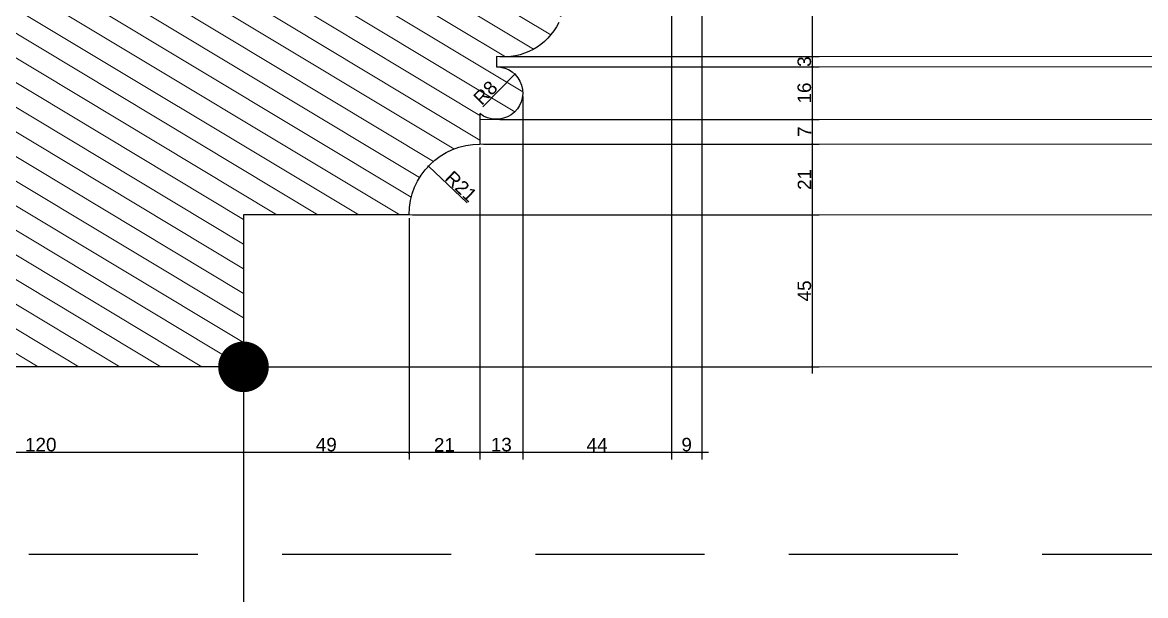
# Model space of a CAD drawing. Header units: inches. Extents: x 230831 to 416194, y 441295 to 526666.
# Drawn here: x 236159.6 to 236492, y 452349.4 to 452519.2 of the extents above; entities that cross this region are included whole.
import ezdxf

# ---------------------------------------------------------------- set-up
doc = ezdxf.new("R2010")
doc.units = ezdxf.units.IN
doc.header["$MEASUREMENT"] = 0
doc.linetypes.add('HIDDEN', pattern=[0.375, 0.25, -0.125])
for name, color, linetype in [('A-DIMESNION-1', 7, 'Continuous'), ('CQ Grg Gypsum', 41, 'Continuous'), ('CQ section wall', 3, 'Continuous'), ('CQ SPOT DETAIL DIMENSION', 9, 'Continuous'), ('CQ spot detail elevation', 1, 'Continuous'), ('DETAIL', 1, 'Continuous'), ('xref grd floor$2$CQ Wall hatch_CHB', 8, 'Continuous')]:
    doc.layers.add(name, color=color, linetype=linetype)
doc.layers.add('CQ gypsum 2', color=42, linetype='Continuous', lineweight=0)
doc.layers.add('CQ Gypsum Hatch', color=8, linetype='Continuous', lineweight=20)
doc.styles.get("Standard").update_dxf_attribs({"font": 'arial.ttf'})
doc.dimstyles.new('chester 15', dxfattribs={"dimscale": 0.15, "dimtxt": 150, "dimasz": 100, "dimexe": 100, "dimexo": 0, "dimgap": 80, "dimtad": 1, "dimdec": 0, "dimzin": 0, "dimdsep": 46, "dimtxsty": 'Standard', "dimblk": 'DOT', "dimcen": 100, "dimclrd": 1, "dimclre": 1, "dimclrt": 3, "dimadec": 0, "dimazin": 0, "dimtfac": 1, "dimtdec": 0, "dimtofl": 0, "dimtmove": 0, "dimatfit": 3, "dimfxl": 1, "dimtolj": 1, "dimtzin": 0, "dimlwd": -1, "dimarcsym": 0})
doc.dimstyles.new('chester 25', dxfattribs={"dimscale": 0.25, "dimtxt": 150, "dimasz": 100, "dimexe": 10, "dimexo": 20, "dimgap": 80, "dimtad": 1, "dimdec": 0, "dimzin": 0, "dimdsep": 46, "dimtxsty": 'Standard', "dimblk": 'DOT', "dimcen": 50, "dimclrd": 1, "dimclre": 1, "dimclrt": 3, "dimadec": 0, "dimazin": 0, "dimtfac": 1, "dimtdec": 0, "dimtofl": 0, "dimtmove": 0, "dimatfit": 3, "dimfxl": 1, "dimtolj": 1, "dimtzin": 0, "dimlwd": -1, "dimarcsym": 0})
doc.dimstyles.new('CQ Anno', dxfattribs={"dimscale": 40, "dimtxt": 2.2, "dimasz": 200, "dimexe": 1, "dimexo": 0.5, "dimgap": 0.5, "dimtad": 1, "dimrnd": 1, "dimdsep": 46, "dimtxsty": 'Standard', "dimblk": 'DOTSMALL', "dimcen": 0.0025, "dimdle": 0.5, "dimclrd": 8, "dimclre": 8, "dimclrt": 53, "dimazin": 2, "dimtfac": 1, "dimtix": 1, "dimtmove": 1, "dimatfit": 0, "dimfxl": 50, "dimtolj": 1, "dimtzin": 0, "dimlwd": -1, "dimarcsym": 1})

# ---------------------------------------------------------------- blocks, each defined once
blk = doc.blocks.new('SECTION A AND B')
at = {"layer": 'xref grd floor$2$CQ Wall hatch_CHB', "extrusion": (2.772420434295382e-08, -3.397086406510971e-09, 0.9999999999999997)}
h = blk.add_hatch(dxfattribs=at)
h.set_pattern_fill('AR-CONC', color=256, scale=10, angle=-13.97142328298568, style=0)
h.set_pattern_definition([(36.02857671701432, (-1.13686837721616e-13, 0), (68.08902030313811, -23.40695012282138), [7.5, -82.5]), (341.0285767170143, (-1.13686837721616e-13, 0), (4.696115536243854, 76.34393155101377), [6, -66]), (86.48002117701432, (5.674084953584043, -1.950579099106383), (72.78513543292053, 52.93698073081792), [6.374019199999999, -70.1142112]), (32.21277671701431, (4.828758459330061, 19.4083253203734), (99.57057156855136, -41.82951326026698), [11.25, -123.75]), (82.66421220701432, (13.12630211951353, 15.92253007405429), (114.2200327004979, 71.963769638355), [9.5610342, -105.171376]), (337.2127407070143, (4.828758459330061, 19.4083253203734), (114.2200326282029, 71.96376960434766), [9, -99.0000001]), (7.028576717014317, (13.3257315046842, 12.14186476061497), (48.20408439676903, -53.482391937558), [7.5, -82.5]), (312.0285767170143, (13.3257315046842, 12.14186476061497), (41.11958765836167, 64.49518506525843), [6, -66]), (57.48002145701431, (17.34273850980571, 7.684998795658815), (89.32367130771905, 11.0127931513372), [6.374019000000001, -70.1142112]), (23.52857671701431, (-1.13686837721616e-13, 0), (9.217332202968066, 32.01097604041664), [0, -65.19999999999999, 0, -67, 0, -66.25]), (353.5285767170143, (-1.13686837721616e-13, 0), (35.05129027384105, 31.92285780031193), [0, -38.2, 0, -63.7, 0, -25.25]), (313.5285767170143, (-21.64028273221652, 5.384065682153131), (51.25843738430945, -15.07725946313946), [0, -25, 0, -78, 0, -103.5]), (303.5285767170143, (-31.34444539240314, 7.798444911818211), (59.01024838598841, -4.365975426402727), [0, -32.5, 0, -51.8, 0, -73.5])])
h.paths.add_polyline_path([(234206.6824561684, 453817.1762365347), (234206.6824561684, 453567.1762365348), (236854.1733847183, 453567.1762365348), (236854.1733847183, 453817.1762365348)])
h.paths.add_polyline_path([(234206.6824561684, 449317.1762365348), (234206.6824561684, 449117.1762365348), (236854.1733847183, 449117.1762365348), (236854.1733847183, 449317.1762365348)])
h = blk.add_hatch(dxfattribs=at)
h.set_pattern_fill('ANSI31,_O', color=8, scale=150, angle=76.02857671701435)
h.set_pattern_definition([(121.0285767170143, (-1.13686837721616e-13, 0), (-16.06706840326394, -9.664978682068453), [])])
h.paths.add_polyline_path([(234504.1733847185, 453567.1762365348), (234404.1738281932, 453567.1762365348), (234404.1738281934, 452067.1762365347), (234504.1733847184, 452067.1185752425)])
h.paths.add_polyline_path([(236754.1732899436, 453567.1762365348), (236754.1732899436, 449317.1762365348), (236854.1733847183, 449317.1762365348), (236854.1733847183, 453567.1762365348)])
blk = doc.blocks.new('_Dot')
at = {"color": 0, "linetype": 'ByBlock', "lineweight": -2}
blk.add_line((-0.5, 0), (-1, 0), dxfattribs=at)
at = {"color": 0, "linetype": 'ByBlock', "const_width": 0.5}
blk.add_lwpolyline([(-0.25, 0, 1), (0.25, 0, 1)], format="xyb", close=True, dxfattribs=at)
blk = doc.blocks.new('*D219')
at = {"layer": 'A-DIMESNION-1', "color": 1, "lineweight": -2, "ltscale": 0.05, "transparency": 16777216}
for p, q in [((236321.5089353906, 452850.2154060968), (233364.0999054055, 452850.2154060968)), ((234831.8532837918, 449417.1538911526), (233364.0999054055, 449417.1538911526))]:
    blk.add_line(p, q, dxfattribs=at)
at = {"layer": 'A-DIMESNION-1', "color": 1, "ltscale": 0.05, "transparency": 16777216}
blk.add_line((233366.5999054055, 452825.2154060968), (233366.5999054055, 449442.1538911526), dxfattribs=at)
at = {"layer": 'Defpoints', "color": 0, "linetype": 'Continuous', "ltscale": 0.05, "transparency": 16777216}
for p in [(236326.5089353906, 452850.2154060968, 0.0002310137692535668), (233366.5999054055, 449417.1538911526), (234836.8532837918, 449417.1538911525, -2.213903546725328e-07)]:
    blk.add_point(p, dxfattribs=at)
at = {"layer": 'A-DIMESNION-1', "color": 1, "linetype": 'Continuous', "ltscale": 0.05, "transparency": 16777216, "xscale": 25, "yscale": 25, "zscale": 25}
for p, rotation in [((233366.5999054055, 452850.2154060968), 90), ((233366.5999054055, 449417.1538911526), 270)]:
    blk.add_blockref('_Dot', p, dxfattribs=dict(at, rotation=rotation))
at = {"layer": 'A-DIMESNION-1', "color": 3, "linetype": 'Continuous', "ltscale": 0.05, "transparency": 16777216, "insert": (233327.4406284614, 451133.6846486247), "char_height": 37.5, "attachment_point": 5, "rotation": 90.00000000000001}
blk.add_mtext('\\A1;3433', dxfattribs=at)
blk = doc.blocks.new('section ceiling a and b')
at = {"layer": 'CQ Gypsum Hatch', "extrusion": (2.772420434295382e-08, 3.39708640651097e-09, 0.9999999999999997)}
h = blk.add_hatch(dxfattribs=at)
h.set_pattern_fill('ANSI31', color=256, scale=50, angle=166.0285767170143, style=0)
h.set_pattern_definition([(211.0285767170143, (-1582.028212792153, -743.9962909689057), (3.221659560689484, -5.355689467754646), [])])
edge = h.paths.add_edge_path()
edge.add_line((156317.0404743176, 36696.44544566661), (156920.8086084217, 36696.44509396958))
edge.add_arc((156920.8086084217, 36546.44509396928), 150.0000000003056, 5.6274984672199935e-12, 90, ccw=False)
edge.add_line((157070.8086084221, 36546.44509396929), (157070.8086084221, 36371.44509396749))
edge.add_line((157070.8086084221, 36371.44509396749), (156982.3086084216, 36371.44509396749))
edge.add_line((156982.3086084216, 36371.44509396749), (156925.7022465109, 36446.44509396749))
edge.add_line((156925.7022465109, 36446.44509396749), (156886.6303951438, 36446.44509396935))
edge.add_line((156886.6303951438, 36446.44509396935), (156886.6303951438, 36423.94509396754))
edge.add_line((156886.6303951438, 36423.94509396754), (156895.6303951435, 36423.94509396749))
edge.add_line((156895.6303951435, 36423.94509396749), (156895.6303951439, 36416.44509396776))
edge.add_arc((156896.5189341682, 36388.50896893237), 27.95025194145004, 29.519025342495297, 91.82174081782051, ccw=False)
edge.add_arc((156888.3789596119, 36386.86859174967), 35.93479783933154, 6.527251485476995, 25.39668080828028, ccw=False)
edge.add_arc((156592.7877927036, 36352.80523850317), 333.4821784867488, 4.751447809732724, 6.568657368015124, ccw=False)
edge.add_arc((156978.2850813332, 36386.16965127675), 53.47024035951061, 186.1635720968003, 202.8448179774395)
edge.add_arc((156945.3045167858, 36373.27808013645), 18.09530210408352, 205.7714928762176, 276.830970200255)
edge.add_line((156947.4567843333, 36355.31123003294), (156947.4567843332, 36352.31123003318))
edge.add_arc((156947.4567843332, 36344.51172138484), 7.799508648342453, 89.99999999957241, 308.4673023863901)
edge.add_line((156952.3086084214, 36338.40499245905), (156952.3086084213, 36329.4049924594))
edge.add_arc((156952.3086084212, 36308.40499245924), 21.00000000016007, -1.986109054996632e-10, 89.99999999976183, ccw=False)
edge.add_line((156973.3086084214, 36308.40499245917), (157022.3086084214, 36308.40499245917))
edge.add_line((157022.3086084214, 36308.40499245917), (157022.3086084214, 36263.40585075942))
edge.add_line((157022.3086084214, 36263.40585075942), (157142.3166730269, 36263.40591214225))
edge.add_line((157142.3166730269, 36263.40591214225), (157142.3166615469, 36283.40592362208))
edge.add_line((157142.3166615469, 36283.40592362208), (157162.3166229082, 36283.40592362208))
edge.add_line((157162.3166229082, 36283.40592362208), (157162.3166135021, 36308.40594055335))
edge.add_line((157162.3166135021, 36308.40594055335), (157095.8086148447, 36308.40593810467))
edge.add_line((157095.8086148447, 36308.40593810467), (157095.8086084217, 36546.44509396958))
edge.add_arc((156920.8086084217, 36546.44509396954), 175.0000000000291, 1.429308559572743e-11, 90.00000000001907)
edge.add_line((156920.8086084216, 36721.44509396958), (156317.0404743176, 36721.44549065561))
edge.add_line((156317.0404743176, 36721.44549065561), (156143.8245845959, 36721.44549030095))
edge.add_arc((156143.8245845962, 36546.44549030096), 174.9999999999854, 90.00000000008575, 180.000000000081)
edge.add_line((155968.8245845962, 36546.44549030071), (155968.8245781733, 36308.40633443603))
edge.add_line((155968.8245781733, 36308.40633443603), (155902.3165795159, 36308.40633688471))
edge.add_line((155902.3165795159, 36308.40633688471), (155902.3165701095, 36283.4063199535))
edge.add_line((155902.3165701095, 36283.4063199535), (155967.3165314708, 36283.40629412411))
edge.add_line((155967.3165314708, 36283.40629412411), (155967.3165199911, 36263.40628264433))
edge.add_line((155967.3165199911, 36263.40628264433), (156042.3245845964, 36263.40624709084))
edge.add_line((156042.3245845964, 36263.40624709084), (156042.3245845966, 36308.40538879053))
edge.add_line((156042.3245845966, 36308.40538879053), (156091.3245845966, 36308.40538879076))
edge.add_arc((156112.3245845965, 36308.40538879063), 20.99999999991269, 89.99999999968242, 179.9999999996427, ccw=False)
edge.add_line((156112.3245845966, 36329.40538879053), (156112.3245845963, 36338.40538879074))
edge.add_arc((156117.1764086845, 36344.51211771623), 7.799508648130567, 231.5326976120793, 449.9999999987172)
edge.add_line((156117.1764086846, 36352.31162636436), (156117.1764086848, 36355.31162636453))
edge.add_arc((156119.3286762316, 36373.278476469), 18.09530210495172, 263.1690298025771, 334.2285071265885)
edge.add_arc((156086.3481117089, 36386.17004760171), 53.47024033470178, 337.155182020676, 353.8364279013091)
edge.add_arc((156471.8454003887, 36352.80563482564), 333.4821785618601, 173.4313426324718, 175.2485521907542, ccw=False)
edge.add_arc((156176.2542334163, 36386.86898807808), 35.93479784997965, 154.6033191939369, 173.472748516723, ccw=False)
edge.add_arc((156168.1142588494, 36388.50936526362), 27.95025194138269, 88.17825918098032, 150.4809746563083, ccw=False)
edge.add_line((156169.0027978742, 36416.44549029891), (156169.0027978742, 36423.94549029891))
edge.add_line((156169.0027978742, 36423.94549029891), (156178.0027978742, 36423.94549029891))
edge.add_line((156178.0027978742, 36423.94549029891), (156178.0027978742, 36446.44549030071))
edge.add_line((156178.0027978742, 36446.44549030071), (156138.9309465071, 36446.44549029885))
edge.add_line((156138.9309465071, 36446.44549029885), (156082.3245845966, 36371.44549029885))
edge.add_line((156082.3245845966, 36371.44549029885), (155993.8245845959, 36371.44549029885))
edge.add_line((155993.8245845959, 36371.44549029885), (155993.8245845959, 36546.44549030095))
edge.add_arc((156143.8245845959, 36546.4454903007), 150.0000000000291, 89.99999999991098, 179.9999999999055, ccw=False)
edge.add_line((156143.8245845962, 36696.44549030071), (156317.0404743176, 36696.44544566661))
at = {"layer": 'CQ Grg Gypsum'}
for p, q in [((156947.4567843334, 36355.311230033, -1.466518336013314e-07), (156947.4567843334, 36352.31123003305, -1.466518335995967e-07)), ((156952.3086084214, 36338.40499245911, -1.466518335995967e-07), (156952.3086084214, 36329.40499245923, -1.466518335961273e-07)), ((156973.3086084214, 36308.40499245923, -1.466518335995967e-07), (157022.3086084214, 36308.40499245923, -1.46651833597862e-07)), ((157022.3086084214, 36308.40499245923, -1.46651833597862e-07), (157022.3086084214, 36263.40585075947, -1.46651833597862e-07)), ((157022.3086084214, 36263.40585075947, -1.46651833597862e-07), (157142.3166730269, 36263.40591214231, -1.466518335995967e-07))]:
    blk.add_line(p, q, dxfattribs=at)
for centre, radius, start, end in [((156945.3045167855, 36373.2780801364, -1.466518336013314e-07), 18.09530210375607, 205.7714928763197, 276.8309702003622), ((156947.4567843332, 36344.51172138506, -1.466518336013314e-07), 7.799508648182383, 90, 308.4673023867924), ((156952.3086084213, 36308.40499245946, -1.466518335943925e-07), 21, 0, 90)]:
    blk.add_arc(centre, radius, start, end, dxfattribs=at)
blk = doc.blocks.new('*D223')
at = {"layer": 'CQ SPOT DETAIL DIMENSION', "color": 1, "lineweight": -2, "transparency": 16777216}
for p, q in [((236676.8974116587, 452850.2153863771), (236501.8640906159, 452850.2153863771)), ((236676.8974116587, 449417.1762365348), (236501.8640906159, 449417.1762365348))]:
    blk.add_line(p, q, dxfattribs=at)
at = {"layer": 'CQ SPOT DETAIL DIMENSION', "color": 1, "transparency": 16777216}
blk.add_line((236516.8640906159, 452835.2153863771), (236516.8640906159, 449432.1762365348), dxfattribs=at)
at = {"layer": 'Defpoints', "color": 0, "transparency": 16777216}
for p in [(236676.8974116587, 452850.2153863771, 0.001669800029005759), (236516.8640906159, 449417.1762365348), (236676.8974116587, 449417.1762365348, 0.0003058239064341328)]:
    blk.add_point(p, dxfattribs=at)
at = {"layer": 'CQ SPOT DETAIL DIMENSION', "color": 1, "transparency": 16777216, "xscale": 15, "yscale": 15, "zscale": 15}
for p, rotation in [((236516.8640906159, 452850.2153863771), 90), ((236516.8640906159, 449417.1762365348), 270)]:
    blk.add_blockref('_Dot', p, dxfattribs=dict(at, rotation=rotation))
at = {"layer": 'CQ SPOT DETAIL DIMENSION', "color": 3, "transparency": 16777216, "insert": (236493.3685244494, 451133.6958114561), "char_height": 22.5, "attachment_point": 5, "rotation": 90}
blk.add_mtext('\\A1;3433', dxfattribs=at)
blk = doc.blocks.new('*D222')
at = {"layer": 'CQ SPOT DETAIL DIMENSION', "color": 1, "lineweight": -2, "transparency": 16777216}
for p, q in [((236225.0089353908, 452417.1761628865), (236240.0089353923, 452417.1761628865)), ((236225.0089353909, 449417.1762365347), (236240.0089353923, 449417.1762365347))]:
    blk.add_line(p, q, dxfattribs=at)
at = {"layer": 'CQ SPOT DETAIL DIMENSION', "color": 1, "transparency": 16777216}
blk.add_line((236225.0089353923, 452402.1761628865), (236225.0089353923, 449432.1762365347), dxfattribs=at)
at = {"layer": 'Defpoints', "color": 0, "transparency": 16777216}
for p in [(236225.0089353908, 452417.1761628865, 0.001304594176956366), (236225.0089353909, 449417.1762365347, 0.000318352154890459), (236225.0089353923, 449417.1762365347)]:
    blk.add_point(p, dxfattribs=at)
at = {"layer": 'CQ SPOT DETAIL DIMENSION', "color": 1, "transparency": 16777216, "xscale": 15, "yscale": 15, "zscale": 15}
for p, rotation in [((236225.0089353923, 452417.1761628865), 90), ((236225.0089353923, 449417.1762365347), 270)]:
    blk.add_blockref('_Dot', p, dxfattribs=dict(at, rotation=rotation))
at = {"layer": 'CQ SPOT DETAIL DIMENSION', "color": 3, "transparency": 16777216, "insert": (236201.5133692258, 450917.1761997107), "char_height": 22.5, "attachment_point": 5, "rotation": 90}
blk.add_mtext('\\A1;3000', dxfattribs=at)
blk = doc.blocks.new('_DotSmall')
at = {"color": 0, "linetype": 'ByBlock', "const_width": 0.5}
blk.add_lwpolyline([(-0.0625, 0, 1), (0.0625, 0, 1)], format="xyb", close=True, dxfattribs=at)
blk = doc.blocks.new('*D711')
at = {"layer": 'Defpoints', "color": 0, "linetype": 'Continuous', "ltscale": 0.05, "transparency": 16777216}
for p in [(236351.6896572926, 452570.2153261928, 0.0013026359577761), (236299.8607594793, 452509.0815421605, 0.001302831180204509), (236393.366958106, 452509.0815421605)]:
    blk.add_point(p, dxfattribs=at)
at = {"layer": 'DETAIL', "color": 8, "ltscale": 0.05, "transparency": 16777216}
blk.add_line((236393.366958106, 452572.2153261928), (236393.366958106, 452507.0815421605), dxfattribs=at)
at = {"layer": 'DETAIL', "color": 8, "lineweight": -2, "ltscale": 0.05, "transparency": 16777216}
for p, q in [((236352.6896572926, 452570.2153261928), (236395.366958106, 452570.2153261928)), ((236300.8607594793, 452509.0815421605), (236395.366958106, 452509.0815421605))]:
    blk.add_line(p, q, dxfattribs=at)
at = {"layer": 'DETAIL', "color": 8, "linetype": 'Continuous', "ltscale": 0.05, "transparency": 16777216}
for p, rotation in [((236393.366958106, 452570.2153261928), 90), ((236393.366958106, 452509.0815421605), 270)]:
    blk.add_blockref('_DotSmall', p, dxfattribs=dict(at, rotation=rotation))
at = {"layer": 'DETAIL', "color": 53, "linetype": 'Continuous', "ltscale": 0.05, "transparency": 16777216, "insert": (236391.0246661551, 452539.6484341765), "char_height": 4, "attachment_point": 5, "rotation": 90}
blk.add_mtext('\\A1;61', dxfattribs=at)
blk = doc.blocks.new('*D710')
at = {"layer": 'Defpoints', "color": 0, "linetype": 'Continuous', "ltscale": 0.05, "transparency": 16777216}
for p in [(236299.8607594793, 452509.0815421605, 0.001302831180204509), (236299.8959916593, 452506.0814625843, 0.001303852109766996), (236393.366958106, 452506.0814625843)]:
    blk.add_point(p, dxfattribs=at)
at = {"layer": 'DETAIL', "color": 8, "lineweight": -2, "ltscale": 0.05, "transparency": 16777216}
for p, q in [((236300.8607594793, 452509.0815421605), (236395.366958106, 452509.0815421605)), ((236300.8959916593, 452506.0814625843), (236395.366958106, 452506.0814625843))]:
    blk.add_line(p, q, dxfattribs=at)
at = {"layer": 'DETAIL', "color": 8, "ltscale": 0.05, "transparency": 16777216}
blk.add_line((236393.366958106, 452511.0815421605), (236393.366958106, 452504.0814625843), dxfattribs=at)
at = {"layer": 'DETAIL', "color": 8, "linetype": 'Continuous', "ltscale": 0.05, "transparency": 16777216}
for p, rotation in [((236393.366958106, 452509.0815421605), 90), ((236393.366958106, 452506.0814625843), 270)]:
    blk.add_blockref('_DotSmall', p, dxfattribs=dict(at, rotation=rotation))
at = {"layer": 'DETAIL', "color": 53, "linetype": 'Continuous', "ltscale": 0.05, "transparency": 16777216, "insert": (236391.0233018978, 452507.5815023722), "char_height": 4, "attachment_point": 5, "rotation": 90}
blk.add_mtext('\\A1;3', dxfattribs=at)
blk = doc.blocks.new('*D709')
at = {"layer": 'Defpoints', "color": 0, "linetype": 'Continuous', "ltscale": 0.05, "transparency": 16777216}
for p in [(236299.8959916593, 452506.0814625843, 0.001303852109766996), (236299.860759479, 452490.4825248641, 0.001302767997735684), (236393.366958106, 452490.4825248641)]:
    blk.add_point(p, dxfattribs=at)
at = {"layer": 'DETAIL', "color": 8, "lineweight": -2, "ltscale": 0.05, "transparency": 16777216}
for p, q in [((236300.8959916593, 452506.0814625843), (236395.366958106, 452506.0814625843)), ((236300.860759479, 452490.4825248641), (236395.366958106, 452490.4825248641))]:
    blk.add_line(p, q, dxfattribs=at)
at = {"layer": 'DETAIL', "color": 8, "ltscale": 0.05, "transparency": 16777216}
blk.add_line((236393.366958106, 452508.0814625843), (236393.366958106, 452488.4825248641), dxfattribs=at)
at = {"layer": 'DETAIL', "color": 8, "linetype": 'Continuous', "ltscale": 0.05, "transparency": 16777216}
for p, rotation in [((236393.366958106, 452506.0814625843), 90), ((236393.366958106, 452490.4825248641), 270)]:
    blk.add_blockref('_DotSmall', p, dxfattribs=dict(at, rotation=rotation))
at = {"layer": 'DETAIL', "color": 53, "linetype": 'Continuous', "ltscale": 0.05, "transparency": 16777216, "insert": (236391.0246661551, 452498.2819937241), "char_height": 4, "attachment_point": 5, "rotation": 90}
blk.add_mtext('\\A1;16', dxfattribs=at)
blk = doc.blocks.new('*D708')
at = {"layer": 'Defpoints', "color": 0, "linetype": 'Continuous', "ltscale": 0.05, "transparency": 16777216}
for p in [(236299.860759479, 452490.4825248641, 0.001302767997735684), (236295.0667367889, 452483.1752250389, 0.001303908015278437), (236393.366958106, 452483.1752250389)]:
    blk.add_point(p, dxfattribs=at)
at = {"layer": 'DETAIL', "color": 8, "ltscale": 0.05, "transparency": 16777216}
blk.add_line((236393.366958106, 452492.4825248641), (236393.366958106, 452481.1752250389), dxfattribs=at)
at = {"layer": 'DETAIL', "color": 8, "lineweight": -2, "ltscale": 0.05, "transparency": 16777216}
for p, q in [((236300.860759479, 452490.4825248641), (236395.366958106, 452490.4825248641)), ((236296.0667367889, 452483.1752250389), (236395.366958106, 452483.1752250389))]:
    blk.add_line(p, q, dxfattribs=at)
at = {"layer": 'DETAIL', "color": 8, "linetype": 'Continuous', "ltscale": 0.05, "transparency": 16777216}
for p, rotation in [((236393.366958106, 452490.4825248641), 90), ((236393.366958106, 452483.1752250389), 270)]:
    blk.add_blockref('_DotSmall', p, dxfattribs=dict(at, rotation=rotation))
at = {"layer": 'DETAIL', "color": 53, "linetype": 'Continuous', "ltscale": 0.05, "transparency": 16777216, "insert": (236391.066958106, 452486.8288749513), "char_height": 4, "attachment_point": 5, "rotation": 90}
blk.add_mtext('\\A1;7', dxfattribs=at)
blk = doc.blocks.new('*D707')
at = {"layer": 'Defpoints', "color": 0, "linetype": 'Continuous', "ltscale": 0.05, "transparency": 16777216}
for p in [(236295.0667367889, 452483.1752250389, 0.001303908015278437), (236274.0089353909, 452462.1753045865, 0.001303388556916133), (236393.3669581061, 452462.1753045865)]:
    blk.add_point(p, dxfattribs=at)
at = {"layer": 'DETAIL', "color": 8, "ltscale": 0.05, "transparency": 16777216}
blk.add_line((236393.3669581061, 452485.1752250389), (236393.3669581061, 452460.1753045865), dxfattribs=at)
at = {"layer": 'DETAIL', "color": 8, "lineweight": -2, "ltscale": 0.05, "transparency": 16777216}
for p, q in [((236296.0667367889, 452483.1752250389), (236395.3669581061, 452483.1752250389)), ((236275.0089353909, 452462.1753045865), (236395.3669581061, 452462.1753045865))]:
    blk.add_line(p, q, dxfattribs=at)
at = {"layer": 'DETAIL', "color": 8, "linetype": 'Continuous', "ltscale": 0.05, "transparency": 16777216}
for p, rotation in [((236393.3669581061, 452483.1752250389), 90), ((236393.3669581061, 452462.1753045865), 270)]:
    blk.add_blockref('_DotSmall', p, dxfattribs=dict(at, rotation=rotation))
at = {"layer": 'DETAIL', "color": 53, "linetype": 'Continuous', "ltscale": 0.05, "transparency": 16777216, "insert": (236391.0587725673, 452472.6752648125), "char_height": 4, "attachment_point": 5, "rotation": 90}
blk.add_mtext('\\A1;21', dxfattribs=at)
blk = doc.blocks.new('*D275')
at = {"layer": 'Defpoints', "color": 0, "linetype": 'Continuous', "ltscale": 0.05, "transparency": 16777216}
for p in [(236274.0089353909, 452462.1753045865, 0.001303388556916133), (236225.0089353909, 452417.1765592183, 0.001304594178302739), (236393.3669581065, 452417.1765592183)]:
    blk.add_point(p, dxfattribs=at)
at = {"layer": 'DETAIL', "color": 8, "lineweight": -2, "ltscale": 0.05, "transparency": 16777216}
for p, q in [((236275.0089353909, 452462.1753045865), (236395.3669581065, 452462.1753045865)), ((236226.0089353909, 452417.1765592183), (236395.3669581065, 452417.1765592183))]:
    blk.add_line(p, q, dxfattribs=at)
at = {"layer": 'DETAIL', "color": 8, "ltscale": 0.05, "transparency": 16777216}
blk.add_line((236393.3669581065, 452464.1753045865), (236393.3669581065, 452415.1765592183), dxfattribs=at)
at = {"layer": 'DETAIL', "color": 8, "linetype": 'Continuous', "ltscale": 0.05, "transparency": 16777216}
for p, rotation in [((236393.3669581065, 452462.1753045865), 90), ((236393.3669581065, 452417.1765592183), 270)]:
    blk.add_blockref('_DotSmall', p, dxfattribs=dict(at, rotation=rotation))
at = {"layer": 'DETAIL', "color": 53, "linetype": 'Continuous', "ltscale": 0.05, "transparency": 16777216, "insert": (236391.0328516946, 452439.6759319022), "char_height": 4, "attachment_point": 5, "rotation": 90}
blk.add_mtext('\\A1;45', dxfattribs=at)
blk = doc.blocks.new('*D289')
at = {"layer": 'Defpoints', "color": 0, "linetype": 'Continuous', "ltscale": 0.05, "transparency": 16777216}
for p in [(236351.6871486686, 452577.7154060946, 0.001301627489966465), (236360.6871486684, 452577.7154183361), (236351.6871486686, 452391.7758715467)]:
    blk.add_point(p, dxfattribs=at)
at = {"layer": 'DETAIL', "color": 8, "lineweight": -2, "ltscale": 0.05, "transparency": 16777216}
for p, q in [((236351.6871486686, 452576.7154060946), (236351.6871486686, 452389.7758715467)), ((236360.6871486684, 452576.7154183361), (236360.6871486684, 452389.7758715467))]:
    blk.add_line(p, q, dxfattribs=at)
at = {"layer": 'DETAIL', "color": 8, "ltscale": 0.05, "transparency": 16777216}
blk.add_line((236362.6871486684, 452391.7758715467), (236349.6871486686, 452391.7758715467), dxfattribs=at)
at = {"layer": 'DETAIL', "color": 8, "linetype": 'Continuous', "ltscale": 0.05, "transparency": 16777216, "rotation": 180}
blk.add_blockref('_DotSmall', (236351.6871486686, 452391.7758715467), dxfattribs=at)
at = {"layer": 'DETAIL', "color": 8, "linetype": 'Continuous', "ltscale": 0.05, "transparency": 16777216}
blk.add_blockref('_DotSmall', (236360.6871486684, 452391.7758715467), dxfattribs=at)
at = {"layer": 'DETAIL', "color": 53, "linetype": 'Continuous', "ltscale": 0.05, "transparency": 16777216, "insert": (236356.1871486685, 452394.1181634976), "char_height": 4, "attachment_point": 5}
blk.add_mtext('\\A1;9', dxfattribs=at)
blk = doc.blocks.new('*D288')
at = {"layer": 'Defpoints', "color": 0, "linetype": 'Continuous', "ltscale": 0.05, "transparency": 16777216}
for p in [(236351.6871486686, 452577.7154060946, 0.001301627489966465), (236307.6602681271, 452498.2820335121, 0.001302578258168953), (236307.6602681271, 452391.7758715467)]:
    blk.add_point(p, dxfattribs=at)
at = {"layer": 'DETAIL', "color": 8, "lineweight": -2, "ltscale": 0.05, "transparency": 16777216}
for p, q in [((236351.6871486686, 452576.7154060946), (236351.6871486686, 452389.7758715467)), ((236307.6602681271, 452497.2820335121), (236307.6602681271, 452389.7758715467))]:
    blk.add_line(p, q, dxfattribs=at)
at = {"layer": 'DETAIL', "color": 8, "ltscale": 0.05, "transparency": 16777216}
blk.add_line((236353.6871486686, 452391.7758715467), (236305.6602681271, 452391.7758715467), dxfattribs=at)
at = {"layer": 'DETAIL', "color": 8, "linetype": 'Continuous', "ltscale": 0.05, "transparency": 16777216, "rotation": 180}
blk.add_blockref('_DotSmall', (236307.6602681271, 452391.7758715467), dxfattribs=at)
at = {"layer": 'DETAIL', "color": 8, "linetype": 'Continuous', "ltscale": 0.05, "transparency": 16777216}
blk.add_blockref('_DotSmall', (236351.6871486686, 452391.7758715467), dxfattribs=at)
at = {"layer": 'DETAIL', "color": 53, "linetype": 'Continuous', "ltscale": 0.05, "transparency": 16777216, "insert": (236329.6737083978, 452394.0758715467), "char_height": 4, "attachment_point": 5}
blk.add_mtext('\\A1;44', dxfattribs=at)
blk = doc.blocks.new('*D287')
at = {"layer": 'Defpoints', "color": 0, "linetype": 'Continuous', "ltscale": 0.05, "transparency": 16777216}
for p in [(236307.6602681271, 452498.2820335121, 0.001302578258168953), (236294.9511293488, 452483.175225026, 0.001303911294731619), (236294.9511293488, 452391.7758715467)]:
    blk.add_point(p, dxfattribs=at)
at = {"layer": 'DETAIL', "color": 8, "lineweight": -2, "ltscale": 0.05, "transparency": 16777216}
for p, q in [((236307.6602681271, 452497.2820335121), (236307.6602681271, 452389.7758715467)), ((236294.9511293488, 452482.175225026), (236294.9511293488, 452389.7758715467))]:
    blk.add_line(p, q, dxfattribs=at)
at = {"layer": 'DETAIL', "color": 8, "ltscale": 0.05, "transparency": 16777216}
blk.add_line((236309.6602681271, 452391.7758715467), (236292.9511293488, 452391.7758715467), dxfattribs=at)
at = {"layer": 'DETAIL', "color": 8, "linetype": 'Continuous', "ltscale": 0.05, "transparency": 16777216, "rotation": 180}
blk.add_blockref('_DotSmall', (236294.9511293488, 452391.7758715467), dxfattribs=at)
at = {"layer": 'DETAIL', "color": 8, "linetype": 'Continuous', "ltscale": 0.05, "transparency": 16777216}
blk.add_blockref('_DotSmall', (236307.6602681271, 452391.7758715467), dxfattribs=at)
at = {"layer": 'DETAIL', "color": 53, "linetype": 'Continuous', "ltscale": 0.05, "transparency": 16777216, "insert": (236301.3056987379, 452394.1195277541), "char_height": 4, "attachment_point": 5}
blk.add_mtext('\\A1;13', dxfattribs=at)
blk = doc.blocks.new('*D286')
at = {"layer": 'Defpoints', "color": 0, "linetype": 'Continuous', "ltscale": 0.05, "transparency": 16777216}
for p in [(236294.9511293488, 452483.175225026, 0.001303911294731619), (236274.0089353908, 452462.1753045862), (236274.0089353908, 452391.7758715467)]:
    blk.add_point(p, dxfattribs=at)
at = {"layer": 'DETAIL', "color": 8, "lineweight": -2, "ltscale": 0.05, "transparency": 16777216}
for p, q in [((236294.9511293488, 452482.175225026), (236294.9511293488, 452389.7758715467)), ((236274.0089353908, 452461.1753045862), (236274.0089353908, 452389.7758715467))]:
    blk.add_line(p, q, dxfattribs=at)
at = {"layer": 'DETAIL', "color": 8, "ltscale": 0.05, "transparency": 16777216}
blk.add_line((236296.9511293488, 452391.7758715467), (236272.0089353908, 452391.7758715467), dxfattribs=at)
at = {"layer": 'DETAIL', "color": 8, "linetype": 'Continuous', "ltscale": 0.05, "transparency": 16777216, "rotation": 180}
blk.add_blockref('_DotSmall', (236274.0089353908, 452391.7758715467), dxfattribs=at)
at = {"layer": 'DETAIL', "color": 8, "linetype": 'Continuous', "ltscale": 0.05, "transparency": 16777216}
blk.add_blockref('_DotSmall', (236294.9511293488, 452391.7758715467), dxfattribs=at)
at = {"layer": 'DETAIL', "color": 53, "linetype": 'Continuous', "ltscale": 0.05, "transparency": 16777216, "insert": (236284.4800323698, 452394.0840570856), "char_height": 4, "attachment_point": 5}
blk.add_mtext('\\A1;21', dxfattribs=at)
blk = doc.blocks.new('*D285')
at = {"layer": 'Defpoints', "color": 0, "linetype": 'Continuous', "ltscale": 0.05, "transparency": 16777216}
for p in [(236225.0089353909, 452462.1752200437, 0.00130580835700511), (236274.0089353908, 452462.1753045862), (236225.0089353909, 452391.7758715467)]:
    blk.add_point(p, dxfattribs=at)
at = {"layer": 'DETAIL', "color": 8, "lineweight": -2, "ltscale": 0.05, "transparency": 16777216}
for p, q in [((236225.0089353909, 452461.1752200437), (236225.0089353909, 452389.7758715467)), ((236274.0089353908, 452461.1753045862), (236274.0089353908, 452389.7758715467))]:
    blk.add_line(p, q, dxfattribs=at)
at = {"layer": 'DETAIL', "color": 8, "ltscale": 0.05, "transparency": 16777216}
blk.add_line((236276.0089353908, 452391.7758715467), (236223.0089353909, 452391.7758715467), dxfattribs=at)
at = {"layer": 'DETAIL', "color": 8, "linetype": 'Continuous', "ltscale": 0.05, "transparency": 16777216, "rotation": 180}
blk.add_blockref('_DotSmall', (236225.0089353909, 452391.7758715467), dxfattribs=at)
at = {"layer": 'DETAIL', "color": 8, "linetype": 'Continuous', "ltscale": 0.05, "transparency": 16777216}
blk.add_blockref('_DotSmall', (236274.0089353908, 452391.7758715467), dxfattribs=at)
at = {"layer": 'DETAIL', "color": 53, "linetype": 'Continuous', "ltscale": 0.05, "transparency": 16777216, "insert": (236249.5089353908, 452394.1181634976), "char_height": 4, "attachment_point": 5}
blk.add_mtext('\\A1;49', dxfattribs=at)
blk = doc.blocks.new('*D284')
at = {"layer": 'Defpoints', "color": 0, "linetype": 'Continuous', "ltscale": 0.05, "transparency": 16777216}
for p in [(236225.0089353909, 452462.1752200437, 0.00130580835700511), (236105.0008707852, 452417.1762242693, 0.001307921305270813), (236105.0008707852, 452391.7758715467)]:
    blk.add_point(p, dxfattribs=at)
at = {"layer": 'DETAIL', "color": 8, "lineweight": -2, "ltscale": 0.05, "transparency": 16777216}
for p, q in [((236225.0089353909, 452461.1752200437), (236225.0089353909, 452389.7758715467)), ((236105.0008707852, 452416.1762242693), (236105.0008707852, 452389.7758715467))]:
    blk.add_line(p, q, dxfattribs=at)
at = {"layer": 'DETAIL', "color": 8, "ltscale": 0.05, "transparency": 16777216}
blk.add_line((236227.0089353909, 452391.7758715467), (236103.0008707852, 452391.7758715467), dxfattribs=at)
at = {"layer": 'DETAIL', "color": 8, "linetype": 'Continuous', "ltscale": 0.05, "transparency": 16777216, "rotation": 180}
blk.add_blockref('_DotSmall', (236105.0008707852, 452391.7758715467), dxfattribs=at)
at = {"layer": 'DETAIL', "color": 8, "linetype": 'Continuous', "ltscale": 0.05, "transparency": 16777216}
blk.add_blockref('_DotSmall', (236225.0089353909, 452391.7758715467), dxfattribs=at)
at = {"layer": 'DETAIL', "color": 53, "linetype": 'Continuous', "ltscale": 0.05, "transparency": 16777216, "insert": (236165.0049030881, 452394.1181634976), "char_height": 4, "attachment_point": 5}
blk.add_mtext('\\A1;120', dxfattribs=at)
blk = doc.blocks.new('*D705')
at = {"layer": 'Defpoints', "color": 0, "linetype": 'Continuous', "ltscale": 0.05, "transparency": 16777216}
for p in [(236279.7405085235, 452476.5931803314, 0.001303278632381102), (236295.008935391, 452462.1753045866, 0.001302806348624933)]:
    blk.add_point(p, dxfattribs=at)
at = {"layer": 'DETAIL', "color": 8, "ltscale": 0.05, "transparency": 16777216}
blk.add_line((236291.2363653056, 452465.7377178726), (236279.7405085235, 452476.5931803314), dxfattribs=at)
at = {"layer": 'DETAIL', "color": 8, "linetype": 'Continuous', "ltscale": 0.05, "transparency": 16777216, "rotation": 136.6411495182378}
blk.add_blockref('_DotSmall', (236279.7405085235, 452476.5931803314), dxfattribs=at)
at = {"layer": 'DETAIL', "color": 53, "linetype": 'Continuous', "ltscale": 0.05, "transparency": 16777216, "insert": (236289.4090244618, 452470.6379129088), "char_height": 4, "attachment_point": 5, "rotation": 316.64114951823785}
blk.add_mtext('\\A1;R21', dxfattribs=at)
blk = doc.blocks.new('*D704')
at = {"layer": 'Defpoints', "color": 0, "linetype": 'Continuous', "ltscale": 0.05, "transparency": 16777216}
for p in [(236305.3552155372, 452503.8176714857, 0.001302660968958486), (236299.8607594792, 452498.2820335124, 0.00130279449334049)]:
    blk.add_point(p, dxfattribs=at)
at = {"layer": 'DETAIL', "color": 8, "ltscale": 0.05, "transparency": 16777216}
blk.add_line((236295.8051327417, 452494.1960091385), (236305.3552155372, 452503.8176714857), dxfattribs=at)
at = {"layer": 'DETAIL', "color": 8, "linetype": 'Continuous', "ltscale": 0.05, "transparency": 16777216, "rotation": 45.21391830113669}
blk.add_blockref('_DotSmall', (236305.3552155372, 452503.8176714857), dxfattribs=at)
at = {"layer": 'DETAIL', "color": 53, "linetype": 'Continuous', "ltscale": 0.05, "transparency": 16777216, "insert": (236296.6288932319, 452498.3508819659), "char_height": 4, "attachment_point": 5, "rotation": 45.21391830113668}
blk.add_mtext('\\A1;R8', dxfattribs=at)

msp = doc.modelspace()

# ---------------------------------------------------------------- linework, layer by layer
at = {"layer": 'CQ gypsum 2', "extrusion": (2.772420434295382e-08, -3.397086406510971e-09, 0.9999999999999997)}
for p, q in [((237130.058217257, 452509.0815544016, 0.001280306575951352), (236304.1646300465, 452509.0814625683, 0.001303744048845198)), ((237130.058217257, 452506.0815544015, 0.001280296384692132), (236299.8959916592, 452506.081462584, 0.001303852109766996)), ((237130.058217257, 452490.4825371052, 0.001280243393482521), (236295.0089353909, 452490.4824447471, 0.001303937788025026)), ((237134.910041345, 452483.1753168277, 0.001280084057261394), (236294.9511293488, 452483.175225026, 0.001303911294731619)), ((237155.910041345, 452462.1753168278, 0.001279430510155655), (236225.0089353909, 452462.1752200437, 0.00130580835700511))]:
    msp.add_line(p, q, dxfattribs=at)
at = {"layer": 'CQ gypsum 2'}
msp.add_line((237204.9929592159, 452417.176559218, 0.001277424900973385), (236225.0089353909, 452417.176559218, 0.001304594178302735), dxfattribs=at)
at = {"layer": 'CQ spot detail elevation', "color": 3, "linetype": 'HIDDEN', "ltscale": 200}
msp.add_lwpolyline([(235845.5852184424, 452958.365228117), (236661.4509301964, 452958.365228117), (236661.4509301964, 452361.6385668762), (235845.5852184424, 452361.6385668762)], close=True, dxfattribs=at)

# ---------------------------------------------------------------- block references
at = {"layer": 'CQ Grg Gypsum', "lineweight": 0, "extrusion": (2.772420434295382e-08, -3.397086406510971e-09, 0.9999999999999997), "xscale": -1}
msp.add_blockref('section ceiling a and b', (393247.317543812, 416153.770312127, 0.006316991008215804), dxfattribs=at)
at = {"layer": 'CQ section wall'}
msp.add_blockref('SECTION A AND B', (610.7446880468051, 0, 0.0002905160519317026), dxfattribs=at)

# ---------------------------------------------------------------- dimensions: what is measured, and where the dimension line sits
at = {"layer": 'A-DIMESNION-1', "color": 64, "linetype": 'Continuous', "ltscale": 0.05}
dim = msp.add_linear_dim(base=(233366.5999054055, 449417.1538911526, 0.001072237472688593), p1=(236326.5089353906, 452850.2154060968, 0.00130325124194216), p2=(234836.8532837917, 449417.1538911525, 0.001072016082333921), angle=90, dimstyle='chester 25', dxfattribs=at)
dim.commit()
dim.dimension.update_dxf_attribs({"geometry": '*D219', "text_midpoint": (233327.4406284614, 451133.6846486247, 0.001072237472688593)})
at = {"layer": 'CQ SPOT DETAIL DIMENSION', "color": 2}
for base, p1, p2, picture, middle in [((236516.8640906159, 449417.1762365348), (236676.8974116587, 452850.2153863771, 0.001669800029005759), (236676.8974116587, 449417.1762365348, 0.0003058239064341328), '*D223', (236493.3685244494, 451133.6958114561)), ((236225.0089353923, 449417.1762365347), (236225.0089353908, 452417.1761628865, 0.001304594176956366), (236225.0089353909, 449417.1762365347, 0.000318352154890459), '*D222', (236201.5133692258, 450917.1761997107))]:
    dim = msp.add_linear_dim(base=base, p1=p1, p2=p2, angle=90, dimstyle='chester 15', dxfattribs=at)
    dim.commit()
    dim.dimension.update_dxf_attribs({"geometry": picture, "text_midpoint": middle})
at = {"layer": 'DETAIL', "color": 64, "linetype": 'Continuous', "ltscale": 0.05}
for base, p1, p2, picture, middle in [((236307.6602681271, 452391.7758715467), (236351.6871486686, 452577.7154060946, 0.001301627489966465), (236307.6602681271, 452498.2820335121, 0.001302578258168953), '*D288', (236329.6737083978, 452394.0758715467)), ((236351.6871486686, 452391.7758715467), (236360.6871486684, 452577.7154183361), (236351.6871486686, 452577.7154060946, 0.001301627489966465), '*D289', (236356.1871486685, 452394.1181634976)), ((236294.9511293488, 452391.7758715467), (236307.6602681271, 452498.2820335121, 0.001302578258168953), (236294.9511293488, 452483.175225026, 0.001303911294731619), '*D287', (236301.3056987379, 452394.1195277541)), ((236274.0089353908, 452391.7758715467), (236294.9511293488, 452483.175225026, 0.001303911294731619), (236274.0089353908, 452462.1753045862), '*D286', (236284.4800323698, 452394.0840570856)), ((236105.0008707852, 452391.7758715467), (236225.0089353909, 452462.1752200437, 0.00130580835700511), (236105.0008707852, 452417.1762242693, 0.001307921305270813), '*D284', (236165.0049030881, 452394.1181634976)), ((236225.0089353909, 452391.7758715467), (236274.0089353908, 452462.1753045862), (236225.0089353909, 452462.1752200437, 0.00130580835700511), '*D285', (236249.5089353908, 452394.1181634976))]:
    dim = msp.add_linear_dim(base=base, p1=p1, p2=p2, dimstyle='CQ Anno', override={"dimscale": 4, "dimtxt": 1, "dimasz": 0.25, "dimexe": 0.5, "dimexo": 0.25, "dimgap": 0.075, "dimcen": 0.00125}, dxfattribs=at)
    dim.commit()
    dim.dimension.update_dxf_attribs({"geometry": picture, "text_midpoint": middle})
for base, p1, p2, picture, middle in [((236393.366958106, 452509.0815421605), (236351.6896572925, 452570.2153261926, 0.0013026359577761), (236299.8607594791, 452509.0815421602, 0.001302831180204509), '*D711', (236391.0246661551, 452539.6484341765)), ((236393.366958106, 452490.4825248641), (236299.8959916592, 452506.081462584, 0.001303852109766996), (236299.8607594789, 452490.4825248639, 0.001302767997735684), '*D709', (236391.0246661551, 452498.2819937241)), ((236393.366958106, 452483.1752250389), (236299.8607594789, 452490.4825248639, 0.001302767997735684), (236295.0667367888, 452483.1752250387, 0.001303908015278437), '*D708', (236391.066958106, 452486.8288749513)), ((236393.3669581061, 452462.1753045865), (236295.0667367888, 452483.1752250387, 0.001303908015278437), (236274.0089353908, 452462.1753045862, 0.001303388556916133), '*D707', (236391.0587725673, 452472.6752648125)), ((236393.3669581065, 452417.1765592183), (236274.0089353908, 452462.1753045862, 0.001303388556916133), (236225.0089353908, 452417.176559218, 0.001304594178302739), '*D275', (236391.0328516946, 452439.6759319022))]:
    dim = msp.add_linear_dim(base=base, p1=p1, p2=p2, angle=90, dimstyle='CQ Anno', override={"dimscale": 4, "dimtxt": 1, "dimasz": 0.25, "dimexe": 0.5, "dimexo": 0.25, "dimgap": 0.075, "dimcen": 0.00125}, dxfattribs=at)
    dim.commit()
    dim.dimension.update_dxf_attribs({"geometry": picture, "text_midpoint": middle})
dim = msp.add_linear_dim(base=(236393.366958106, 452506.0814625843), p1=(236299.8607594791, 452509.0815421602, 0.001302831180204509), p2=(236299.8959916592, 452506.081462584, 0.001303852109766996), angle=90, dimstyle='CQ Anno', override={"dimscale": 4, "dimtxt": 1, "dimasz": 0.25, "dimexe": 0.5, "dimexo": 0.25, "dimgap": 0.075, "dimcen": 0.00125}, dxfattribs=at)
dim.commit()
dim.dimension.update_dxf_attribs({"geometry": '*D710', "text_midpoint": (236393.3669581052, 452507.5815023722), "dimtype": 160})
for center, mpoint, picture, middle in [((236299.8607594792, 452498.2820335124, 0.00130279449334049), (236305.3552155372, 452503.8176714857, 0.001302660968958486), '*D704', (236298.2913159374, 452496.700826715)), ((236295.008935391, 452462.1753045866, 0.001302806348624933), (236279.7405085235, 452476.5931803314, 0.001303278632381102), '*D705', (236287.8243038763, 452468.9597051899))]:
    dim = msp.add_radius_dim(center=center, mpoint=mpoint, dimstyle='CQ Anno', override={"dimscale": 4, "dimtxt": 1, "dimasz": 0.25, "dimexe": 0.5, "dimexo": 0.25, "dimgap": 0.075, "dimcen": 0.00125}, dxfattribs=at)
    dim.commit()
    dim.dimension.update_dxf_attribs({"geometry": picture, "text_midpoint": middle, "dimtype": 164})

doc.saveas('drawing.dxf')
